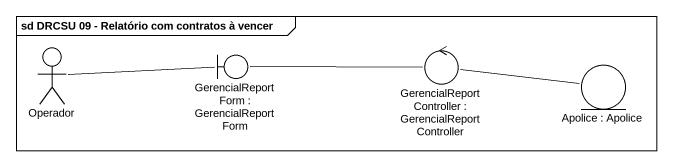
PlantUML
@startuml
mainframe sd DRCSU 09 - Relatório com contratos à vencer
actor Operador
boundary "GerencialReportForm : GerencialReportForm" as GerencialReportForm
control "GerencialReportController : GerencialReportController" as GerencialReportController
entity "Apolice : Apolice" as Apolice
Operador -right- GerencialReportForm
GerencialReportForm -right- GerencialReportController
GerencialReportController -right- Apolice
@enduml
